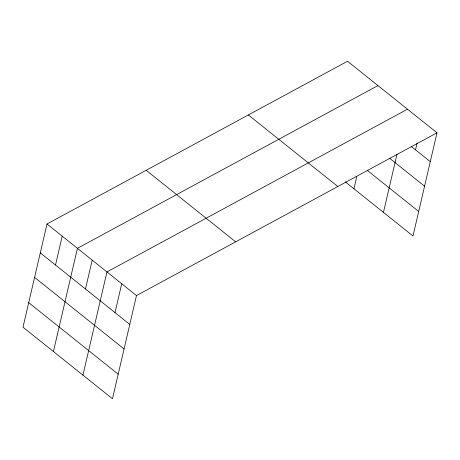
<?xml version="1.0" encoding="UTF-8"?>
<svg xmlns="http://www.w3.org/2000/svg" width="460" height="460" viewBox="0 0 460 460"><rect width="100%" height="100%" fill="white"/><g stroke="black" fill="none" stroke-linecap="round" stroke-linejoin="round"><path stroke-width="0.69" d="M47.012 223.997L23 327.192L112.476 398.745L136.488 295.55L437 132.808L347.524 61.255L47.012 223.997L136.488 295.55M55.511 265.029L62.226 236.164M53.423 351.52L77.435 248.325L377.947 85.583M85.479 288.995L92.195 260.136M82.949 375.136L106.962 271.94L407.474 109.192M115.006 312.61L121.722 283.745M353.935 188.778L356.787 176.513M383.462 212.388L396.951 154.411M415.518 149.862L417.122 142.991M437 132.808L412.988 236.003L345.241 181.827M411.148 146.366L430.284 161.667M389.58 158.211L424.574 186.196M367.298 170.367L418.692 211.473M248.36 114.96L337.83 186.513M146.182 170.292L235.658 241.845M40.296 252.862L129.772 324.415M34.592 277.392L124.062 348.945M28.71 302.663L118.18 374.216"/></g></svg>
